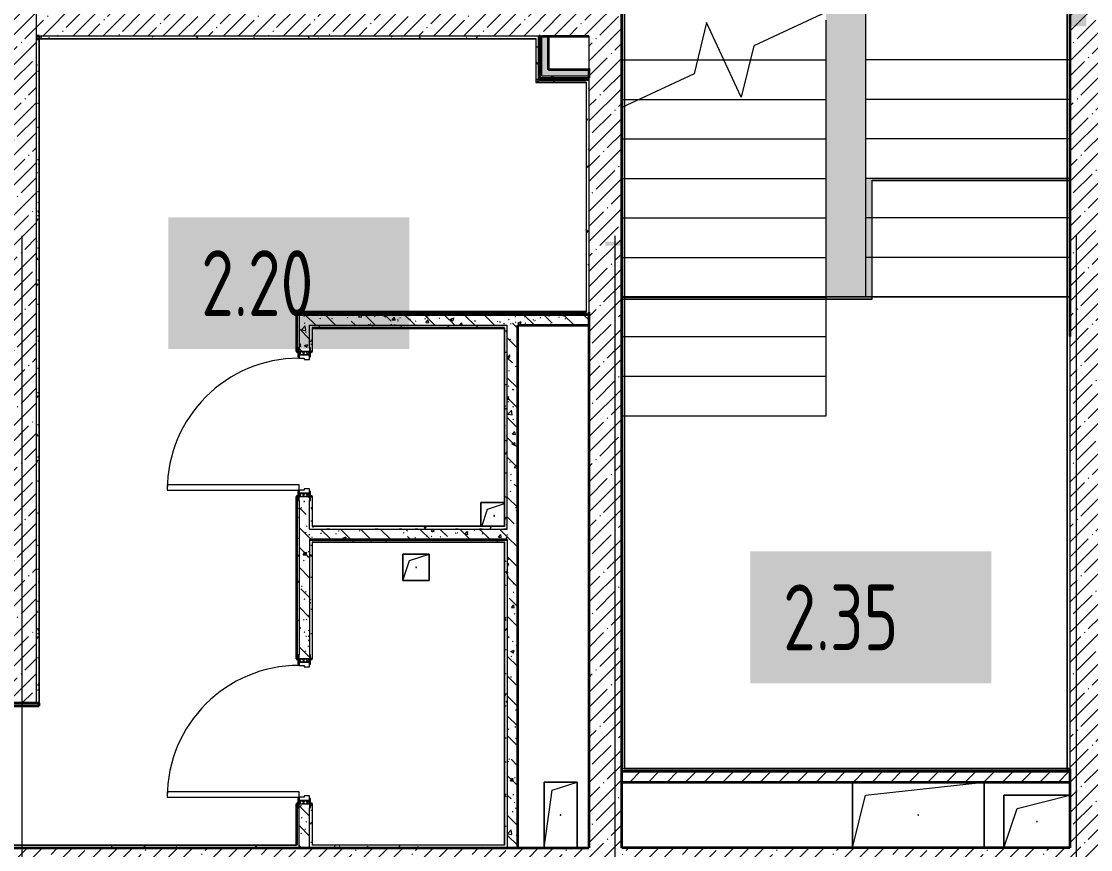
# Model space of a CAD drawing. Header units: millimetres. Extents: x 3914 to 443608, y -156176 to 78197.
# Drawn here: x 259819 to 267932, y -128720 to -122436 of the extents above; entities that cross this region are included whole.
import ezdxf

# ---------------------------------------------------------------- set-up
doc = ezdxf.new("R2010")
doc.units = ezdxf.units.MM
doc.linetypes.add('200_ШТРИХ__ш1_п0_6_', pattern=[160, 100, -60])
doc.layers.add('A-AREA-PATT-2', color=7, linetype='Continuous', lineweight=5, true_color=0xcde0ef, transparency=1)
for name, color, linetype, lineweight in [('A-DOOR-1', 7, 'Continuous', 5), ('A-DOOR-2', 7, '200_ШТРИХ__ш1_п0_6_', 5), ('A-DOOR-FRAM-2', 7, 'Continuous', 5), ('A-FLOR', 7, 'Continuous', 9), ('A-GENM', 7, 'Continuous', 9), ('A-WALL', 7, 'Continuous', 5), ('A-WALL-1', 7, 'Continuous', 35), ('I-WALL', 7, 'Continuous', 5), ('S-STRS', 7, 'Continuous', 9), ('S-STRS-MBND', 7, 'Continuous', 9), ('Оси', 7, 'Continuous', 9)]:
    doc.layers.add(name, color=color, linetype=linetype, lineweight=lineweight)
doc.layers.add('A-DOOR-FRAM-1', color=7, linetype='Continuous', lineweight=5, true_color=0xc0c0c0)
doc.layers.add('A-WALL-FNSH-1', color=9, linetype='Continuous', lineweight=5, true_color=0x808080)
doc.styles.add('СПДС', font='ГОСТ тип А.ttf', dxfattribs={"width": 0.9})
pattern_1 = [(45, (174964.42, -145977.62), (-114.04925, 114.04925), []), (45, (175078.47, -145977.62), (-114.04925, 114.04925), [201.612, -40.322, 6.706, -33.617])]
pattern_2 = [(135, (174964.42, -145977.62), (-150.8683, -150.8683), [213.36, -35.56, 7.112, -35.56]), (135, (174964.42, -145826.85), (-150.8683, -150.8683), []), (50, (174964.42, -145977.62), (255.05767, -22.3145), [26.67, -293.37]), (355, (174964.42, -145977.62), (-49.3404, 267.47914), [21.336, -234.696]), (100.451, (174985.68, -145979.48), (205.71947, 245.16356), [22.666, -249.326]), (46.184, (174964.42, -145906.5), (379.511, -58.86), [40.005, -440.055]), (96.636, (174996.05, -145911.4), (332.3634, 346.3991), [33.999, -373.989]), (351.184, (174964.42, -145906.5), (332.3669, 346.3953), [32.004, -352.044]), (21, (174999.98, -145924.28), (212.26017, -143.1711), [26.67, -293.37]), (326, (174999.98, -145924.28), (86.5224, 257.8632), [21.336, -234.696]), (71.451, (175017.67, -145936.2), (298.78395, 114.6901), [22.666, -249.326]), (37.5, (174964.42, -145977.62), (4.32385, 118.37751), [6.706, -225.146, 6.706, -231.546, -235.585]), (37.5, (174964.42, -145977.62), (4.32385, 118.37751), [-470.103, 6.706, -228.879]), (7.5, (174964.42, -145977.62), (93.54758, 140.2533), [6.706, -129.134, 6.706, -219.812, -89.789]), (7.5, (174964.42, -145977.62), (93.54758, 140.2533), [-362.356, 6.706, -83.083]), (327.5, (174885.12, -145977.62), (189.82734, -8.02019), [6.706, -82.194, 6.706, -270.662, -368.046]), (327.5, (174885.12, -145977.62), (189.82734, -8.02019), [-366.268, 6.706, -361.34]), (317.5, (174849.56, -145977.62), (207.38114, 35.59764), [6.706, -108.864, 6.706, -177.495, -261.366]), (317.5, (174849.56, -145977.62), (207.38114, 35.59764), [-299.771, 6.706, -254.66])]
pattern_3 = [(0, (174964.42, -145977.62), (243.84, 60.96), [20.117, -162.763, 20.117, -162.763, -975.36]), (0, (174964.42, -145977.62), (243.84, 60.96), [-365.76, 20.117, -345.643, 20.117, -162.763, -426.72]), (0, (174964.42, -145977.62), (243.84, 60.96), [-914.4, 20.117, -101.803, 20.117, -284.683]), (120, (175055.86, -145947.14), (-174.71291, 180.691634), [20.117, -162.763, 20.117, -162.763, -975.36]), (120, (175055.86, -145947.14), (-174.71291, 180.691634), [-365.76, 20.117, -345.643, 20.117, -162.763, -426.72]), (120, (175055.86, -145947.14), (-174.71291, 180.691634), [-914.4, 20.117, -101.803, 20.117, -284.683]), (240, (175086.34, -145825.22), (-69.12709, -241.651634), [20.117, -162.763, 20.117, -162.763, -975.36]), (240, (175086.34, -145825.22), (-69.12709, -241.651634), [-365.76, 20.117, -345.643, 20.117, -162.763, -426.72]), (240, (175086.34, -145825.22), (-69.12709, -241.651634), [-914.4, 20.117, -101.803, 20.117, -284.683])]
pattern_4 = [(45, (174964.42, -145977.62), (-212.132, 212.132), []), (135, (174964.42, -145977.62), (-212.132, -212.132), [])]

# ---------------------------------------------------------------- blocks, each defined once
blk = doc.blocks.new('GM_Отверстие прямоугольное _в плите_ - Отверстие-21984622-Объем проектирования 2 этажа')
at = {"layer": 'A-GENM'}
for p, q in [((-500, -250), (-500, 250)), ((-500, 250), (-500, -250)), ((-400, 150), (500, 250)), ((500, 250), (500, -250)), ((500, -250), (500, 250)), ((-500, -250), (-400, 150))]:
    blk.add_line(p, q, dxfattribs=at)
for start, end in [(360, 180), (180, 360)]:
    blk.add_arc((0, 0), 2.5, start, end, dxfattribs=at)
blk = doc.blocks.new('GM_Отверстие прямоугольное _в плите_ - Отверстие-V383-Объем проектирования 2 этажа')
at = {"layer": 'A-GENM'}
for p, q in [((-125, -250), (-125, 250)), ((-125, 250), (125, 250)), ((125, 250), (-125, 250)), ((-125, 250), (-125, -250)), ((-62.5, 187.5), (125, 250)), ((125, 250), (125, -250)), ((125, -250), (125, 250)), ((-125, -250), (-62.5, 187.5))]:
    blk.add_line(p, q, dxfattribs=at)
for start, end in [(360, 180), (180, 360)]:
    blk.add_arc((0, 0), 2.5, start, end, dxfattribs=at)
blk = doc.blocks.new('GM_Отверстие прямоугольное _в плите_ - Отверстие-V385-Объем проектирования 2 этажа')
at = {"layer": 'A-GENM'}
for p, q in [((-100, -80), (-100, 100)), ((-100, 100), (80, 100)), ((80, 100), (-100, 100)), ((-100, 100), (-100, -80)), ((-50, 50), (80, 93.3)), ((-93.3, -80), (-50, 50))]:
    blk.add_line(p, q, dxfattribs=at)
for start, end in [(360, 180), (180, 360)]:
    blk.add_arc((0, 0), 2.5, start, end, dxfattribs=at)
blk = doc.blocks.new('GM_Отверстие прямоугольное _в плите_ - Отверстие-21604341-Объем проектирования 2 этажа')
at = {"layer": 'A-GENM'}
for p, q in [((-100, -100), (-100, 100)), ((-100, 100), (100, 100)), ((100, 100), (-100, 100)), ((-100, 100), (-100, -100)), ((-50, 50), (100, 100)), ((100, 100), (100, -100)), ((100, -100), (100, 100)), ((-100, -100), (-50, 50)), ((100, -100), (-100, -100)), ((-100, -100), (100, -100))]:
    blk.add_line(p, q, dxfattribs=at)
for start, end in [(360, 180), (180, 360)]:
    blk.add_arc((0, 0), 2.5, start, end, dxfattribs=at)
blk = doc.blocks.new('GM_Отверстие прямоугольное _в плите_ - Отверстие-21958731-Объем проектирования 2 этажа')
at = {"layer": 'A-GENM'}
for p, q in [((-250, -200), (-250, 200)), ((-250, 200), (250, 200)), ((250, 200), (-250, 200)), ((-250, 200), (-250, -200)), ((-150, 100), (250, 200)), ((-250, -200), (-150, 100))]:
    blk.add_line(p, q, dxfattribs=at)
for start, end in [(360, 180), (180, 360)]:
    blk.add_arc((0, 0), 2.5, start, end, dxfattribs=at)

msp = doc.modelspace()

# ---------------------------------------------------------------- hatches: boundary and pattern name
at = {"layer": 'A-AREA-PATT-2'}
h = msp.add_hatch(color=256, dxfattribs=at)
h.paths.add_polyline_path([(266195.5, -124527.6), (266274.4, -124527.6), (266274.4, -123642.6), (267753.9, -123642.6), (267753.9, -123627.6), (266224.4, -123627.6), (266224.4, -120627.6), (265924.4, -120627.6), (265924.4, -124527.6)])
h.paths.add_polyline_path([(264318.3, -124138.1), (264374.4, -124138.1), (264374.4, -124107.2), (264249.4, -124107.2), (264249.4, -124138.1)])
h.paths.add_polyline_path([(267774.4, -122473), (267899.4, -122473), (267899.4, -121948), (267774.4, -121948), (267774.4, -122022)])
h.paths.add_polyline_path([(264935.6, -119582.6), (267753.9, -119582.6), (267753.9, -119558.1), (264394.9, -119558.1), (264394.9, -119582.6), (264844.6, -119582.6)])
at = {"layer": 'A-DOOR-2'}
h = msp.add_hatch(dxfattribs=at)
h.set_pattern_fill('FP_199', color=256, angle=90, style=0, pattern_type=2)
h.set_pattern_definition([(225, (261861.45, -123752.872), (14.14214, -14.14214), []), (315, (261861.45, -123752.872), (14.14214, 14.14214), [])])
h.paths.add_polyline_path([(262003.3, -124966.8), (262006.1, -124966.8), (262006.1, -124941.8), (261926.1, -124941.8), (261926.1, -124966.8), (261986.7, -124966.8)])
h = msp.add_hatch(dxfattribs=at)
h.set_pattern_fill('FP_199', color=256, angle=90, style=0, pattern_type=2)
h.set_pattern_definition([(225, (261861.45, -126083.287), (14.14214, -14.14214), []), (315, (261861.45, -126083.287), (14.14214, 14.14214), [])])
h.paths.add_polyline_path([(262003.3, -127297.2), (262006.1, -127297.2), (262006.1, -127272.2), (261926.1, -127272.2), (261926.1, -127297.2), (261986.7, -127297.2)])
at = {"layer": 'A-DOOR-FRAM-2'}
h = msp.add_hatch(dxfattribs=at)
h.set_pattern_fill('FP_200', color=256, angle=90, style=0, pattern_type=2)
h.set_pattern_definition([(135, (261861.45, -125875.667), (-14.1421, -14.1421), []), (225, (261861.45, -125875.667), (14.1421, -14.1421), [])])
h.paths.add_polyline_path([(261926.1, -126041.8), (262006.1, -126041.8), (262003.9, -126016.8), (261926.1, -126016.8)])
h = msp.add_hatch(dxfattribs=at)
h.set_pattern_fill('FP_200', color=256, angle=90, style=0, pattern_type=2)
h.set_pattern_definition([(135, (261861.45, -128206.082), (-14.1421, -14.1421), []), (225, (261861.45, -128206.082), (14.1421, -14.1421), [])])
h.paths.add_polyline_path([(261926.1, -128372.2), (262006.1, -128372.2), (262003.9, -128347.2), (261926.1, -128347.2)])
at = {"layer": 'I-WALL'}
h = msp.add_hatch(dxfattribs=at)
h.set_pattern_fill('FP_1', color=256, style=0, pattern_type=2)
h.set_pattern_definition(pattern_1)
h.paths.add_polyline_path([(259714.4, -127607.6), (259934.4, -127607.6), (259934.4, -118877.6), (259714.4, -118877.6), (259714.4, -127539.9)])
h = msp.add_hatch(dxfattribs=at)
h.set_pattern_fill('FP_1', color=256, style=0, pattern_type=2)
h.set_pattern_definition(pattern_1)
h.paths.add_polyline_path([(264374.4, -128707.6), (264374.4, -118877.6), (264124.4, -118877.6), (264124.4, -128707.6), (264351.7, -128707.6)])
h = msp.add_hatch(dxfattribs=at)
h.set_pattern_fill('FP_1', color=256, style=0, pattern_type=2)
h.set_pattern_definition(pattern_1)
h.paths.add_polyline_path([(268014.4, -124577.6), (268024.4, -124577.6), (268024.4, -118877.6), (267774.4, -118877.6), (267774.4, -124427.6), (267994.4, -124427.6), (267994.4, -124577.6)])
h = msp.add_hatch(dxfattribs=at)
h.set_pattern_fill('FP_1', color=256, style=0, pattern_type=2)
h.set_pattern_definition(pattern_1)
h.paths.add_polyline_path([(264089.1, -122547.6), (264124.4, -122547.6), (264124.4, -122297.6), (259934.4, -122297.6), (259935.3, -122547.6), (263972.8, -122547.6)])
h = msp.add_hatch(dxfattribs=at)
h.set_pattern_fill('FP_191', color=256, style=0, pattern_type=2)
h.set_pattern_definition(pattern_3)
h.paths.add_polyline_path([(261081.9, -122567.6), (263724.4, -122567.6), (263724.4, -122547.6), (259934.4, -122547.6), (259934.4, -122567.6), (260286.3, -122567.6)])
h = msp.add_hatch(dxfattribs=at)
h.set_pattern_fill('FP_191', color=256, style=0, pattern_type=2)
h.set_pattern_definition(pattern_3)
h.paths.add_polyline_path([(259954.4, -127607.6), (259954.2, -122568.6), (259934.4, -122567.6), (259934.4, -127607.6)])
h = msp.add_hatch(dxfattribs=at)
h.set_pattern_fill('FP_191', color=256, style=0, pattern_type=2)
h.set_pattern_definition(pattern_3)
h.paths.add_polyline_path([(263724.4, -122897.6), (263744.4, -122897.6), (263743.2, -122548.9), (263724.4, -122569.7), (263724.4, -122897.2)])
h.paths.add_polyline_path([(263724.4, -122567.6), (263744.4, -122547.6), (263724.4, -122547.6), (263724.4, -122560.8)])
h = msp.add_hatch(dxfattribs=at)
h.set_pattern_fill('FP_192', color=256, style=0, pattern_type=2)
h.set_pattern_definition(pattern_4)
h.paths.add_polyline_path([(263744.4, -122877.6), (263756.9, -122877.6), (263756.9, -122547.6), (263744.4, -122547.6), (263744.4, -122820.9)])
h = msp.add_hatch(dxfattribs=at)
h.set_pattern_fill('FP_192', color=256, style=0, pattern_type=2)
h.set_pattern_definition(pattern_4)
h.paths.add_polyline_path([(263756.9, -122865.1), (263769.4, -122865.1), (263769.4, -122547.6), (263756.9, -122547.6), (263756.9, -122820.9)])
for points in [[(263769.4, -122852.6), (263819.4, -122852.6), (263819.4, -122547.6), (263769.4, -122547.6), (263769.4, -122820.9)], [(263972.8, -122852.6), (264124.4, -122852.6), (264124.4, -122802.6), (263819.4, -122802.6), (263819.4, -122852.6)]]:
    msp.add_hatch(color=256, dxfattribs=at).paths.add_polyline_path(points)
h = msp.add_hatch(dxfattribs=at)
h.set_pattern_fill('FP_191', color=256, style=0, pattern_type=2)
h.set_pattern_definition(pattern_3)
h.paths.add_polyline_path([(263748.7, -122897.6), (264104.4, -122897.6), (264104.4, -122877.6), (263744.4, -122877.6), (263744.4, -122897.6)])
h = msp.add_hatch(dxfattribs=at)
h.set_pattern_fill('FP_192', color=256, style=0, pattern_type=2)
h.set_pattern_definition(pattern_4)
h.paths.add_polyline_path([(264091.4, -122877.6), (264124.4, -122877.6), (264124.4, -122865.1), (263756.9, -122865.1), (263756.9, -122877.6), (263972.8, -122877.6)])
h = msp.add_hatch(dxfattribs=at)
h.set_pattern_fill('FP_192', color=256, style=0, pattern_type=2)
h.set_pattern_definition(pattern_4)
h.paths.add_polyline_path([(263972.8, -122865.1), (264124.4, -122865.1), (264124.4, -122852.6), (263769.4, -122852.6), (263769.4, -122865.1), (263819.4, -122865.1)])
h = msp.add_hatch(dxfattribs=at)
h.set_pattern_fill('FP_191', color=256, style=0, pattern_type=2)
h.set_pattern_definition(pattern_3)
h.paths.add_polyline_path([(264124.4, -124641.8), (264124.4, -122877.6), (264104.4, -122898.6), (264104.4, -124640.8), (264120.1, -124641.6)])
h.paths.add_polyline_path([(264104.4, -122897.6), (264124.4, -122877.6), (264104.4, -122877.6)])
h = msp.add_hatch(dxfattribs=at)
h.set_pattern_fill('FP_1', color=256, style=0, pattern_type=2)
h.set_pattern_definition(pattern_1)
h.paths.add_polyline_path([(267947.9, -132357.6), (267964.4, -132357.6), (267964.4, -132349.6), (267994.4, -132349.6), (267994.4, -124427.6), (267774.4, -124427.6), (267774.4, -132357.6)])
h = msp.add_hatch(dxfattribs=at)
h.set_pattern_fill('FP_191', color=256, style=0, pattern_type=2)
h.set_pattern_definition(pattern_3)
h.paths.add_polyline_path([(261926.1, -128687.6), (261926.1, -128402.2), (261918.1, -128402.2), (261918.1, -128372.2), (261906.1, -128372.2), (261906.1, -128687.6), (261918.1, -128687.6)])
h.paths.add_polyline_path([(261918.1, -127272.2), (261918.1, -127242.2), (261926.1, -127242.2), (261925.6, -126071.8), (261918.1, -126071.8), (261918.1, -126041.8), (261906.1, -126041.8), (261906.1, -127272.2)])
h.paths.add_polyline_path([(261918.1, -124941.8), (261918.1, -124911.8), (261926.1, -124911.8), (261926.1, -124641.8), (261906.1, -124641.8), (261906.1, -124941.8)])
h = msp.add_hatch(dxfattribs=at)
h.set_pattern_fill('FP_191', color=256, style=0, pattern_type=2)
h.set_pattern_definition(pattern_3)
h.paths.add_polyline_path([(264124.4, -124661.8), (264123, -124641.8), (261926.1, -124641.8), (261926.1, -124661.8), (263972.8, -124661.8)])
h = msp.add_hatch(dxfattribs=at)
h.set_pattern_fill('FP_41', color=256, style=0, pattern_type=2)
h.set_pattern_definition(pattern_2)
h.paths.add_polyline_path([(264124.4, -124741.8), (264124.4, -124661.8), (261926.1, -124661.8), (261926.1, -124741.8), (264104.4, -124741.8)])
h = msp.add_hatch(dxfattribs=at)
h.set_pattern_fill('FP_41', color=256, style=0, pattern_type=2)
h.set_pattern_definition(pattern_2)
h.paths.add_polyline_path([(261926.1, -128707.6), (262006.1, -128707.6), (262006.1, -128372.2), (261926.1, -128372.2), (261926.1, -128687.6)])
h.paths.add_polyline_path([(261926.1, -127272.2), (262006.1, -127272.2), (262006.1, -126041.8), (261926.1, -126041.8), (261926.1, -127242.2)])
h.paths.add_polyline_path([(261926.1, -124941.8), (262006.1, -124941.8), (262006.1, -124741.8), (261926.1, -124741.8), (261926.1, -124911.8)])
h = msp.add_hatch(dxfattribs=at)
h.set_pattern_fill('FP_191', color=256, style=0, pattern_type=2)
h.set_pattern_definition(pattern_3)
h.paths.add_polyline_path([(262006.1, -126287.6), (262026.1, -126266.6), (262026.1, -126041.8), (262014.1, -126041.8), (262014.1, -126071.8), (262006.1, -126071.8), (262006.1, -126267.6)])
h.paths.add_polyline_path([(262026.1, -126287.6), (262026.1, -126267.6), (262006.1, -126287.6), (262015.2, -126287.6)])
h.paths.add_polyline_path([(262006.1, -124741.8), (262026.1, -124761.8), (262026.1, -124741.8)])
h.paths.add_polyline_path([(262014.1, -124941.8), (262026.1, -124941.8), (262025.2, -124761.8), (262006.1, -124741.8), (262006.1, -124911.8), (262014.1, -124911.8), (262014.1, -124940.7)])
h = msp.add_hatch(dxfattribs=at)
h.set_pattern_fill('FP_191', color=256, style=0, pattern_type=2)
h.set_pattern_definition(pattern_3)
h.paths.add_polyline_path([(262026.1, -124761.8), (263485.1, -124761.8), (263485.9, -124741.8), (262026.1, -124741.8)])
h = msp.add_hatch(dxfattribs=at)
h.set_pattern_fill('FP_191', color=256, style=0, pattern_type=2)
h.set_pattern_definition(pattern_3)
h.paths.add_polyline_path([(263506.1, -126267.6), (263506.1, -124741.8), (263486.1, -124762.8), (263486.1, -126266.6), (263502, -126267.4)])
h.paths.add_polyline_path([(263486.1, -124761.8), (263506.1, -124741.8), (263486.1, -124741.8), (263486.1, -124744.4)])
h = msp.add_hatch(dxfattribs=at)
h.set_pattern_fill('FP_41', color=256, style=0, pattern_type=2)
h.set_pattern_definition(pattern_2)
h.paths.add_polyline_path([(263586.1, -129797.6), (263586.1, -128927.6), (263506.1, -128927.6), (263506.1, -129797.6), (263558.4, -129797.6)])
h.paths.add_polyline_path([(263586.1, -128707.6), (263586.1, -124741.8), (263506.1, -124741.8), (263506.1, -128707.6)])
h = msp.add_hatch(dxfattribs=at)
h.set_pattern_fill('FP_41', color=256, style=0, pattern_type=2)
h.set_pattern_definition(pattern_2)
h.paths.add_polyline_path([(263506.1, -126367.6), (263506.1, -126287.6), (262006.1, -126287.6), (262006.1, -126367.6), (263505.4, -126367.6)])
h = msp.add_hatch(dxfattribs=at)
h.set_pattern_fill('FP_191', color=256, style=0, pattern_type=2)
h.set_pattern_definition(pattern_3)
h.paths.add_polyline_path([(263506.1, -126287.6), (263506.1, -126267.6), (263486.1, -126267.6), (263505.1, -126286.6)])
h.paths.add_polyline_path([(263506.1, -126287.6), (263485.1, -126267.6), (262026.1, -126267.6), (262026.1, -126287.6), (263505.1, -126287.6)])
h = msp.add_hatch(dxfattribs=at)
h.set_pattern_fill('FP_191', color=256, style=0, pattern_type=2)
h.set_pattern_definition(pattern_3)
h.paths.add_polyline_path([(263506.1, -126367.6), (262006.1, -126367.6), (262006.1, -126387.6), (263486.1, -126386.7), (263505.5, -126368.3)])
h.paths.add_polyline_path([(263506.1, -126387.6), (263505.5, -126368.3), (263486.1, -126387.6), (263505.2, -126387.6)])
h = msp.add_hatch(dxfattribs=at)
h.set_pattern_fill('FP_191', color=256, style=0, pattern_type=2)
h.set_pattern_definition(pattern_3)
h.paths.add_polyline_path([(262006.1, -128707.6), (262026.1, -128686.6), (262026.1, -128372.2), (262014.1, -128372.2), (262014.1, -128402.2), (262006.1, -128402.2), (262006.1, -128687.6)])
h.paths.add_polyline_path([(262026.1, -128707.6), (262026.1, -128687.6), (262006.1, -128707.6)])
h.paths.add_polyline_path([(262014.1, -127272.2), (262026.1, -127272.2), (262026.1, -126388.6), (262006.1, -126387.6), (262006.8, -127242.2), (262014.1, -127242.2)])
h = msp.add_hatch(dxfattribs=at)
h.set_pattern_fill('FP_191', color=256, style=0, pattern_type=2)
h.set_pattern_definition(pattern_3)
h.paths.add_polyline_path([(263506.1, -128687.6), (263505.2, -126387.6), (263486.1, -126387.6), (263486.1, -128686.6), (263498, -128687.2)])
h = msp.add_hatch(dxfattribs=at)
h.set_pattern_fill('FP_191', color=256, style=0, pattern_type=2)
h.set_pattern_definition(pattern_3)
h.paths.add_polyline_path([(259713.5, -127628.1), (259954.4, -127628.1), (259954.4, -127608.1), (259672.4, -127608.1), (259672.4, -127628.1)])
h = msp.add_hatch(dxfattribs=at)
h.set_pattern_fill('FP_22', color=256, style=0, pattern_type=2)
h.set_pattern_definition([(45, (174964.42, -145977.62), (-70.71068, 70.71068), [])])
h.paths.add_polyline_path([(265855.1, -128207.6), (267774.4, -128207.6), (267774.4, -128127.6), (264374.4, -128127.6), (264374.4, -128207.6), (265622.4, -128207.6)])
h = msp.add_hatch(dxfattribs=at)
h.set_pattern_fill('FP_191', color=256, style=0, pattern_type=2)
h.set_pattern_definition(pattern_3)
h.paths.add_polyline_path([(259672.4, -128707.6), (261926.1, -128707.6), (261905.1, -128687.6), (259672.4, -128687.7)])
h.paths.add_polyline_path([(261926.1, -128707.6), (261926.1, -128687.6), (261906.1, -128687.6), (261922.1, -128703.6)])
h = msp.add_hatch(dxfattribs=at)
h.set_pattern_fill('FP_1', color=256, style=0, pattern_type=2)
h.set_pattern_definition(pattern_1)
h.paths.add_polyline_path([(259934.4, -129897.6), (259934.4, -128707.6), (259714.4, -128707.6), (259714.4, -129897.6)])
h = msp.add_hatch(dxfattribs=at)
h.set_pattern_fill('FP_1', color=256, style=0, pattern_type=2)
h.set_pattern_definition(pattern_1)
h.paths.add_polyline_path([(261234.4, -128927.6), (261454.4, -128927.6), (261454.4, -128707.6), (259934.4, -128707.6), (259934.4, -128927.6), (261081.9, -128927.6)])
h = msp.add_hatch(dxfattribs=at)
h.set_pattern_fill('FP_1', color=256, style=0, pattern_type=2)
h.set_pattern_definition(pattern_1)
h.paths.add_polyline_path([(264514.4, -128927.6), (267774.4, -128927.6), (267774.4, -128707.6), (261454.4, -128707.6), (261454.4, -128927.6), (264395.4, -128927.6)])
h = msp.add_hatch(dxfattribs=at)
h.set_pattern_fill('FP_191', color=256, style=0, pattern_type=2)
h.set_pattern_definition(pattern_3)
h.paths.add_polyline_path([(262593.8, -128707.6), (263506.1, -128707.6), (263506.1, -128687.6), (262026.1, -128687.6), (262026.1, -128707.6), (262561.9, -128707.6)])

# ---------------------------------------------------------------- linework, layer by layer
at = {"layer": 'A-DOOR-1'}
for p, q in [((261926.1, -125951.8), (260926.1, -125951.8)), ((260926.1, -125951.8), (260926.1, -125991.8)), ((261926.1, -125991.8), (261926.1, -125951.8)), ((260926.1, -125991.8), (261926.1, -125991.8)), ((261926.1, -128282.2), (260926.1, -128282.2)), ((260926.1, -128282.2), (260926.1, -128322.2)), ((260926.1, -128322.2), (261926.1, -128322.2)), ((261926.1, -128322.2), (261926.1, -128282.2))]:
    msp.add_line(p, q, dxfattribs=at)
for centre in [(261926.1, -125991.8), (261926.1, -128322.2)]:
    msp.add_arc(centre, 1000, 90, 180, dxfattribs=at)
at = {"layer": 'A-DOOR-FRAM-1'}
for p, q in [((261926.1, -124911.8), (261918.1, -124911.8)), ((261918.1, -124911.8), (261918.1, -124981.8)), ((261926.1, -124981.8), (261926.1, -124911.8)), ((262014.1, -124911.8), (262006.1, -124911.8)), ((262006.1, -124911.8), (262006.1, -124981.8)), ((262014.1, -124981.8), (262014.1, -124911.8)), ((261918.1, -124981.8), (261926.1, -124981.8)), ((262006.1, -124941.8), (261926.1, -124941.8)), ((261926.1, -124941.8), (261926.1, -124966.8)), ((262006.1, -124966.8), (261926.1, -124966.8)), ((261926.1, -124966.8), (261926.1, -124991.8)), ((261926.1, -124966.8), (262006.1, -124966.8)), ((261927.1, -124966.8), (261926.1, -124966.8)), ((261926.1, -124966.8), (261926.1, -124981.8)), ((261926.1, -124981.8), (261927.1, -124981.8)), ((261926.1, -124991.8), (261966.1, -124991.8)), ((261927.1, -124981.8), (261927.1, -124966.8)), ((261966.1, -124991.8), (261966.1, -125001.8)), ((261966.1, -125001.8), (262006.1, -125001.8)), ((262006.1, -124966.8), (262005.1, -124966.8)), ((262005.1, -124966.8), (262005.1, -124981.8)), ((262005.1, -124981.8), (262006.1, -124981.8)), ((262006.1, -124966.8), (262006.1, -124941.8)), ((262006.1, -125001.8), (262006.1, -124966.8)), ((262006.1, -124981.8), (262006.1, -124966.8)), ((262006.1, -124981.8), (262014.1, -124981.8)), ((262006.1, -125981.8), (261966.1, -125981.8)), ((261966.1, -125981.8), (261966.1, -125991.8)), ((262006.1, -126016.8), (262006.1, -125981.8)), ((261926.1, -126001.8), (261918.1, -126001.8)), ((261918.1, -126001.8), (261918.1, -126071.8)), ((261926.1, -125991.8), (261926.1, -126016.8)), ((261966.1, -125991.8), (261926.1, -125991.8)), ((261927.1, -126001.8), (261926.1, -126001.8)), ((261926.1, -126001.8), (261926.1, -126016.8)), ((261926.1, -126071.8), (261926.1, -126001.8)), ((261926.1, -126016.8), (262006.1, -126016.8)), ((262006.1, -126016.8), (261926.1, -126016.8)), ((261926.1, -126016.8), (261926.1, -126041.8)), ((261926.1, -126016.8), (261927.1, -126016.8)), ((261926.1, -126041.8), (262006.1, -126041.8)), ((261927.1, -126016.8), (261927.1, -126001.8)), ((262006.1, -126001.8), (262005.1, -126001.8)), ((262005.1, -126001.8), (262005.1, -126016.8)), ((262005.1, -126016.8), (262006.1, -126016.8)), ((262006.1, -126016.8), (262006.1, -126001.8)), ((262014.1, -126001.8), (262006.1, -126001.8)), ((262006.1, -126001.8), (262006.1, -126071.8)), ((262006.1, -126041.8), (262006.1, -126016.8)), ((262014.1, -126071.8), (262014.1, -126001.8)), ((261918.1, -126071.8), (261926.1, -126071.8)), ((262006.1, -126071.8), (262014.1, -126071.8)), ((261926.1, -127242.2), (261918.1, -127242.2)), ((261918.1, -127242.2), (261918.1, -127312.2)), ((261926.1, -127312.2), (261926.1, -127242.2)), ((262006.1, -127272.2), (261926.1, -127272.2)), ((261926.1, -127272.2), (261926.1, -127297.2)), ((262014.1, -127242.2), (262006.1, -127242.2)), ((262006.1, -127242.2), (262006.1, -127312.2)), ((262006.1, -127297.2), (262006.1, -127272.2)), ((262014.1, -127312.2), (262014.1, -127242.2)), ((261918.1, -127312.2), (261926.1, -127312.2)), ((262006.1, -127297.2), (261926.1, -127297.2)), ((261926.1, -127297.2), (261926.1, -127322.2)), ((261926.1, -127297.2), (262006.1, -127297.2)), ((261927.1, -127297.2), (261926.1, -127297.2)), ((261926.1, -127297.2), (261926.1, -127312.2)), ((261926.1, -127312.2), (261927.1, -127312.2)), ((261926.1, -127322.2), (261966.1, -127322.2)), ((261927.1, -127312.2), (261927.1, -127297.2)), ((261966.1, -127322.2), (261966.1, -127332.2)), ((261966.1, -127332.2), (262006.1, -127332.2)), ((262006.1, -127297.2), (262005.1, -127297.2)), ((262005.1, -127297.2), (262005.1, -127312.2)), ((262005.1, -127312.2), (262006.1, -127312.2)), ((262006.1, -127332.2), (262006.1, -127297.2)), ((262006.1, -127312.2), (262006.1, -127297.2)), ((262006.1, -127312.2), (262014.1, -127312.2)), ((261926.1, -128332.2), (261918.1, -128332.2)), ((261918.1, -128332.2), (261918.1, -128402.2)), ((261926.1, -128322.2), (261926.1, -128347.2)), ((261966.1, -128322.2), (261926.1, -128322.2)), ((261927.1, -128332.2), (261926.1, -128332.2)), ((261926.1, -128332.2), (261926.1, -128347.2)), ((261926.1, -128402.2), (261926.1, -128332.2)), ((261927.1, -128347.2), (261927.1, -128332.2)), ((262006.1, -128312.2), (261966.1, -128312.2)), ((261966.1, -128312.2), (261966.1, -128322.2)), ((262006.1, -128332.2), (262005.1, -128332.2)), ((262005.1, -128332.2), (262005.1, -128347.2)), ((262006.1, -128347.2), (262006.1, -128312.2)), ((262006.1, -128347.2), (262006.1, -128332.2)), ((262014.1, -128332.2), (262006.1, -128332.2)), ((262006.1, -128332.2), (262006.1, -128402.2)), ((262014.1, -128402.2), (262014.1, -128332.2)), ((261918.1, -128402.2), (261926.1, -128402.2)), ((261926.1, -128347.2), (262006.1, -128347.2)), ((262006.1, -128347.2), (261926.1, -128347.2)), ((261926.1, -128347.2), (261926.1, -128372.2)), ((261926.1, -128347.2), (261927.1, -128347.2)), ((261926.1, -128372.2), (262006.1, -128372.2)), ((262005.1, -128347.2), (262006.1, -128347.2)), ((262006.1, -128372.2), (262006.1, -128347.2)), ((262006.1, -128402.2), (262014.1, -128402.2))]:
    msp.add_line(p, q, dxfattribs=at)
at = {"layer": 'A-FLOR'}
for p, q in [((264124.4, -122546.7), (264124.4, -122791.7)), ((264124.4, -122547.6), (264124.4, -122792.6)), ((266274.4, -124541.7), (266274.4, -123641.7)), ((266274.4, -123641.7), (267774.4, -123641.7)), ((266274.4, -124542.6), (266274.4, -123642.6)), ((266274.4, -123642.6), (267774.4, -123642.6)), ((267774.4, -123641.7), (267774.4, -128105.7)), ((267774.4, -123642.6), (267774.4, -128106.6)), ((267774.4, -124526.7), (264374.4, -124526.7)), ((264395.4, -124526.7), (264395.4, -128105.7)), ((267774.4, -124527.6), (264374.4, -124527.6)), ((264374.4, -124541.7), (266274.4, -124541.7)), ((264374.4, -124542.6), (266274.4, -124542.6)), ((264395.4, -124527.6), (264395.4, -128106.6)), ((267774.4, -128105.7), (264395.4, -128105.7)), ((267774.4, -128106.6), (264395.4, -128106.6))]:
    msp.add_line(p, q, dxfattribs=at)
at = {"layer": 'A-WALL'}
for p, q in [((259934.4, -127607.6), (259934.4, -119127.6)), ((263769.4, -122547.6), (259954.4, -122547.6)), ((259954.4, -122547.6), (259954.4, -127607.6)), ((263724.4, -122897.6), (263724.4, -122567.6)), ((263756.9, -122865.1), (263756.9, -122547.6)), ((263769.4, -122852.6), (263769.4, -122547.6)), ((264104.4, -122897.6), (263724.4, -122897.6)), ((264124.4, -122865.1), (263756.9, -122865.1)), ((264124.4, -122852.6), (263769.4, -122852.6)), ((264104.4, -122897.6), (264104.4, -124641.8)), ((264124.4, -122865.1), (264124.4, -124641.8)), ((261926.1, -124661.8), (261926.1, -124911.8)), ((262006.1, -124741.8), (263506.1, -124741.8)), ((262006.1, -124911.8), (262006.1, -124741.8)), ((262026.1, -124761.8), (262026.1, -124941.8)), ((263486.1, -126266.6), (263486.1, -124761.8)), ((263506.1, -126287.6), (263506.1, -124741.8)), ((262026.1, -126041.8), (262026.1, -126267.6)), ((261926.1, -126071.8), (261926.1, -127242.2)), ((262006.1, -126287.6), (262006.1, -126071.8)), ((262006.1, -126287.6), (263506.1, -126287.6)), ((263486.1, -126267.6), (262026.1, -126267.6)), ((262006.1, -126367.6), (262006.1, -127242.2)), ((263486.1, -126387.6), (262026.1, -126387.6)), ((262026.1, -126387.6), (262026.1, -127272.2)), ((263486.1, -128687.6), (263486.1, -126387.6)), ((263506.1, -126367.6), (263506.1, -128707.6)), ((261926.1, -128707.6), (261926.1, -128402.2)), ((262006.1, -128707.6), (262006.1, -128402.2)), ((262026.1, -128372.2), (262026.1, -128687.6)), ((259672.4, -128687.6), (261906.1, -128687.6)), ((263486.1, -128687.6), (262026.1, -128687.6))]:
    msp.add_line(p, q, dxfattribs=at)
at = {"layer": 'A-WALL-1'}
for p, q in [((264374.4, -128707.6), (264374.4, -119127.6)), ((267774.4, -119127.6), (267774.4, -124827.6)), ((259954.4, -122547.6), (259934.4, -122547.6)), ((259934.4, -122567.6), (259954.4, -122567.6)), ((263744.4, -122547.6), (263744.4, -122877.6)), ((263769.4, -122547.6), (264124.4, -122547.6)), ((263819.4, -122802.6), (263819.4, -122547.6)), ((264124.4, -122802.6), (263819.4, -122802.6)), ((264124.4, -122792.6), (264124.4, -122865.1)), ((263744.4, -122877.6), (264124.4, -122877.6)), ((261906.1, -124641.8), (261906.1, -124941.8)), ((264104.4, -124641.8), (261906.1, -124641.8)), ((264124.4, -124661.8), (261926.1, -124661.8)), ((264124.4, -124641.8), (264124.4, -128707.6)), ((262026.1, -124761.8), (263486.1, -124761.8)), ((263586.1, -124741.8), (264124.4, -124741.8)), ((263586.1, -128707.6), (263586.1, -124741.8)), ((261906.1, -124941.8), (261918.1, -124941.8)), ((262014.1, -124941.8), (262026.1, -124941.8)), ((261918.1, -126041.8), (261906.1, -126041.8)), ((261906.1, -126041.8), (261906.1, -127272.2)), ((262026.1, -126041.8), (262014.1, -126041.8)), ((262006.1, -126367.6), (263506.1, -126367.6)), ((261906.1, -127272.2), (261918.1, -127272.2)), ((262014.1, -127272.2), (262026.1, -127272.2)), ((259955.4, -127608.1), (259672.4, -127608.1)), ((259714.4, -127607.6), (259954.4, -127607.6)), ((259955.4, -127628.1), (259955.4, -127608.1)), ((259672.4, -127628.1), (259955.4, -127628.1)), ((267774.4, -128127.6), (264374.4, -128127.6)), ((267774.4, -128106.6), (267774.4, -128707.6)), ((264374.4, -128207.6), (267774.4, -128207.6)), ((261918.1, -128372.2), (261906.1, -128372.2)), ((261906.1, -128372.2), (261906.1, -128687.6)), ((262026.1, -128372.2), (262014.1, -128372.2)), ((259672.4, -128707.6), (264124.4, -128707.6)), ((267774.4, -128707.6), (264374.4, -128707.6))]:
    msp.add_line(p, q, dxfattribs=at)
at = {"layer": 'A-WALL-FNSH-1'}
for p, q in [((263724.4, -122567.6), (259954.4, -122567.6)), ((259955.4, -122568.6), (263723.4, -122568.6)), ((259955.4, -127608.1), (259955.4, -122568.6)), ((263723.4, -122568.6), (263723.4, -122898.6)), ((263723.4, -122898.6), (264103.4, -122898.6)), ((264103.4, -122898.6), (264103.4, -124640.8)), ((264394.4, -123079.7), (264394.4, -124085.8)), ((264395.4, -124085.8), (264395.4, -123079.2)), ((264395.4, -124085.8), (264394.4, -124085.8)), ((261905.1, -124640.8), (261905.1, -124941.8)), ((264103.4, -124640.8), (261905.1, -124640.8)), ((262027.1, -124762.8), (263486.1, -124762.8)), ((262027.1, -124941.8), (262027.1, -124762.8)), ((263485.1, -124761.8), (263485.1, -126267.6)), ((261905.1, -124941.8), (261906.1, -124941.8)), ((262026.1, -124941.8), (262027.1, -124941.8)), ((261906.1, -126041.8), (261905.1, -126041.8)), ((261905.1, -126041.8), (261905.1, -127272.2)), ((262027.1, -126041.8), (262026.1, -126041.8)), ((262027.1, -126266.6), (262027.1, -126041.8)), ((263486.1, -126266.6), (262027.1, -126266.6)), ((263486.1, -126267.6), (263486.1, -126266.6)), ((262027.1, -126388.6), (263485.1, -126388.6)), ((262027.1, -127272.2), (262027.1, -126388.6)), ((263485.1, -126388.6), (263485.1, -128686.6)), ((261905.1, -127272.2), (261906.1, -127272.2)), ((262026.1, -127272.2), (262027.1, -127272.2)), ((259954.4, -127607.6), (259954.4, -127608.1)), ((259672.4, -127629.1), (259955.4, -127629.1)), ((259955.4, -127629.1), (259955.4, -127628.1)), ((264394.4, -128106.6), (264394.4, -128107.6)), ((264394.4, -128107.6), (267764.4, -128107.6)), ((267764.4, -128107.6), (267764.4, -128106.6)), ((261906.1, -128372.2), (261905.1, -128372.2)), ((261905.1, -128372.2), (261905.1, -128686.6)), ((262027.1, -128372.2), (262026.1, -128372.2)), ((262027.1, -128686.6), (262027.1, -128372.2)), ((261905.1, -128686.6), (259672.4, -128686.6)), ((263485.1, -128686.6), (262027.1, -128686.6))]:
    msp.add_line(p, q, dxfattribs=at)
at = {"layer": 'I-WALL'}
for p, q in [((267754.4, -119582.6), (267754.4, -128106.6)), ((267753.4, -128127.6), (267753.4, -121053)), ((264394.4, -123079.7), (264394.4, -121747.2)), ((264395.4, -121747.2), (264395.4, -123079.2)), ((267753.4, -123708), (267754.4, -123708)), ((264394.4, -128107.1), (264394.4, -124085.8)), ((264395.4, -124085.8), (264395.4, -124527.6)), ((267754.4, -124233), (267753.4, -124233)), ((264395.4, -124627.2), (264394.4, -124627.2)), ((264395.4, -125527.2), (264394.4, -125527.2)), ((264384.4, -128106.6), (264384.4, -128105.6)), ((264384.4, -128105.6), (267764.4, -128105.6)), ((264395.4, -128106.6), (264384.4, -128106.6)), ((264395.4, -128107.1), (264394.4, -128107.1)), ((267754.4, -128107.6), (267754.4, -128127.6)), ((267764.4, -128105.6), (267764.4, -128106.6))]:
    msp.add_line(p, q, dxfattribs=at)
at = {"layer": 'S-STRS'}
for p, q in [((265924.4, -122727.6), (265924.4, -122427.6)), ((266224.4, -122427.6), (266224.4, -122727.6)), ((264374.4, -122727.6), (264948.5, -122727.6)), ((264374.4, -122727.6), (264948.5, -122727.6)), ((264948.5, -122727.6), (265149.4, -122727.6)), ((264948.5, -122727.6), (265149.4, -122727.6)), ((265149.4, -122727.6), (265350.3, -122727.6)), ((265149.4, -122727.6), (265350.3, -122727.6)), ((265350.3, -122727.6), (265924.4, -122727.6)), ((265350.3, -122727.6), (265924.4, -122727.6)), ((265924.4, -123027.6), (265924.4, -122727.6)), ((266224.4, -122727.6), (266224.4, -123027.6)), ((267774.4, -122727.6), (266224.4, -122727.6)), ((267774.4, -122727.6), (266224.4, -122727.6)), ((264374.4, -123027.6), (264506.1, -123027.6)), ((264374.4, -123027.6), (264506.1, -123027.6)), ((264506.1, -123027.6), (265924.4, -123027.6)), ((264506.1, -123027.6), (265924.4, -123027.6)), ((265924.4, -123327.6), (265924.4, -123027.6)), ((266224.4, -123027.6), (266224.4, -123327.6)), ((267774.4, -123027.6), (266224.4, -123027.6)), ((267774.4, -123027.6), (266224.4, -123027.6)), ((264374.4, -123327.6), (265924.4, -123327.6)), ((264374.4, -123327.6), (265924.4, -123327.6)), ((265924.4, -123627.6), (265924.4, -123327.6)), ((266224.4, -123327.6), (266224.4, -123627.6)), ((267774.4, -123327.6), (266224.4, -123327.6)), ((267774.4, -123327.6), (266224.4, -123327.6)), ((264374.4, -123627.6), (265924.4, -123627.6)), ((264374.4, -123627.6), (265924.4, -123627.6)), ((265924.4, -123927.6), (265924.4, -123627.6)), ((267774.4, -123627.6), (266224.4, -123627.6)), ((264374.4, -123927.6), (265924.4, -123927.6)), ((264374.4, -123927.6), (265924.4, -123927.6)), ((265924.4, -124227.6), (265924.4, -123927.6)), ((264374.4, -124227.6), (265924.4, -124227.6)), ((264374.4, -124227.6), (265924.4, -124227.6)), ((265924.4, -124527.6), (265924.4, -124227.6)), ((264374.4, -124527.6), (264395.4, -124527.6)), ((264374.4, -124527.6), (264395.4, -124527.6)), ((264374.4, -124527.6), (265924.4, -124527.6)), ((264374.4, -124527.6), (265924.4, -124527.6)), ((264395.4, -124527.6), (265924.4, -124527.6)), ((264395.4, -124527.6), (265924.4, -124527.6)), ((265924.4, -124542.6), (265924.4, -124527.6)), ((265924.4, -124827.6), (265924.4, -124542.6)), ((264374.4, -124827.6), (264395.4, -124827.6)), ((264374.4, -124827.6), (264395.4, -124827.6)), ((264395.4, -124827.6), (265924.4, -124827.6)), ((264395.4, -124827.6), (265924.4, -124827.6)), ((265924.4, -125127.6), (265924.4, -124827.6)), ((264374.4, -125127.6), (264395.4, -125127.6)), ((264374.4, -125127.6), (264395.4, -125127.6)), ((264395.4, -125127.6), (265924.4, -125127.6)), ((264395.4, -125127.6), (265924.4, -125127.6)), ((265924.4, -125427.6), (265924.4, -125127.6)), ((264374.4, -125427.6), (264395.4, -125427.6)), ((264374.4, -125427.6), (264395.4, -125427.6)), ((264395.4, -125427.6), (265924.4, -125427.6)), ((264395.4, -125427.6), (265924.4, -125427.6))]:
    msp.add_line(p, q, dxfattribs=at)
at = {"layer": 'S-STRS-MBND'}
for p, q in [((266224.4, -120627.6), (266224.4, -124527.6)), ((267774.4, -120627.6), (267774.4, -124527.6)), ((265924.4, -122366.2), (265376, -122622)), ((265017.4, -122444.4), (264922.8, -122833.3)), ((265281.5, -123010.8), (265017.4, -122444.4)), ((265376, -122622), (265281.5, -123010.8)), ((264374.4, -122727.6), (264948.5, -122727.6)), ((264374.4, -122727.6), (264948.5, -122727.6)), ((265149.4, -122727.6), (265350.3, -122727.6)), ((265149.4, -122727.6), (265350.3, -122727.6)), ((267774.4, -122727.6), (266224.4, -122727.6)), ((267774.4, -122727.6), (266224.4, -122727.6)), ((264922.8, -122833.3), (264374.4, -123089)), ((264374.4, -123027.6), (264506.1, -123027.6)), ((264374.4, -123027.6), (264506.1, -123027.6)), ((267774.4, -123027.6), (266224.4, -123027.6)), ((267774.4, -123027.6), (266224.4, -123027.6)), ((267774.4, -123327.6), (266224.4, -123327.6)), ((267774.4, -123327.6), (266224.4, -123327.6)), ((267774.4, -123627.6), (266224.4, -123627.6)), ((267774.4, -123627.6), (266224.4, -123627.6)), ((267774.4, -123927.6), (266224.4, -123927.6)), ((267774.4, -123927.6), (266224.4, -123927.6)), ((267774.4, -124227.6), (266224.4, -124227.6)), ((267774.4, -124227.6), (266224.4, -124227.6)), ((267774.4, -124527.6), (266224.4, -124527.6))]:
    msp.add_line(p, q, dxfattribs=at)
at = {"layer": 'Оси'}
for points in [[(260713.2, -147883.9), (260713.2, -146640.5), (259824.4, -145343.9), (259824.4, -140343.9), (259824.4, -129062.5), (259824.4, -124062.5)], [(264324.4, -147883.9), (264324.4, -142883.9), (264324.4, -129062.5), (264324.4, -124062.5)], [(267824.4, -147883.9), (267824.4, -142883.9), (267824.4, -129062.5), (267824.4, -124062.5)]]:
    msp.add_lwpolyline(points, dxfattribs=at)

# ---------------------------------------------------------------- block references
at = {"layer": 'A-GENM'}
for name, p in [('GM_Отверстие прямоугольное _в плите_ - Отверстие-V385-Объем проектирования 2 этажа', (263406.1, -126187.6)), ('GM_Отверстие прямоугольное _в плите_ - Отверстие-21604341-Объем проектирования 2 этажа', (262814.4, -126577.6)), ('GM_Отверстие прямоугольное _в плите_ - Отверстие-V383-Объем проектирования 2 этажа', (263910.1, -128457.6)), ('GM_Отверстие прямоугольное _в плите_ - Отверстие-21984622-Объем проектирования 2 этажа', (266624.4, -128457.6)), ('GM_Отверстие прямоугольное _в плите_ - Отверстие-21958731-Объем проектирования 2 этажа', (267524.4, -128507.6))]:
    msp.add_blockref(name, p, dxfattribs=at)

# ---------------------------------------------------------------- texts
at = {"char_height": 500, "width": 1327.594, "attachment_point": 1, "style": 'СПДС', "bg_fill": 1, "box_fill_scale": 1.5, "bg_fill_color": 7, "bg_fill_true_color": 16777215, "bg_fill_transparency": 0}
for s, insert in [('2.20', (261184.1, -124172.5)), ('2.35', (265599.8, -126708.1))]:
    msp.add_mtext(s, dxfattribs=dict(at, insert=insert))

doc.saveas('drawing.dxf')
